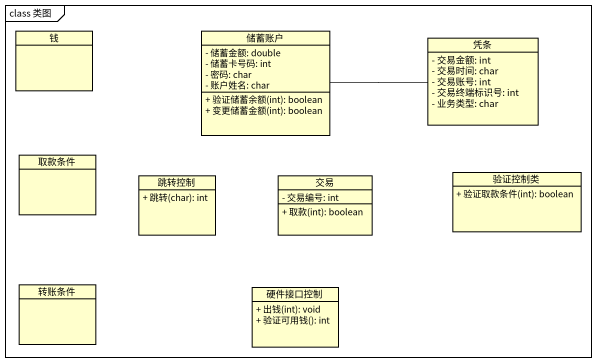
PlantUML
@startuml
mainframe class 类图
hide circle
hide empty members
skinparam classAttributeIconSize 0
class 钱
class 储蓄账户 {
  - 储蓄金额: double
  - 储蓄卡号码: int
  - 密码: char
  - 账户姓名: char
  + 验证储蓄余额(int): boolean
  + 变更储蓄金额(int): boolean
}
class 凭条 {
  - 交易金额: int
  - 交易时间: char
  - 交易账号: int
  - 交易终端标识号: int
  - 业务类型: char
}
class 取款条件
class 跳转控制 {
  + 跳转(char): int
}
class 交易 {
  - 交易编号: int
  + 取款(int): boolean
}
class 验证控制类 {
  + 验证取款条件(int): boolean
}
class 转账条件
class 硬件接口控制 {
  + 出钱(int): void
  + 验证可用钱(): int
}
储蓄账户 -right- 凭条
@enduml
